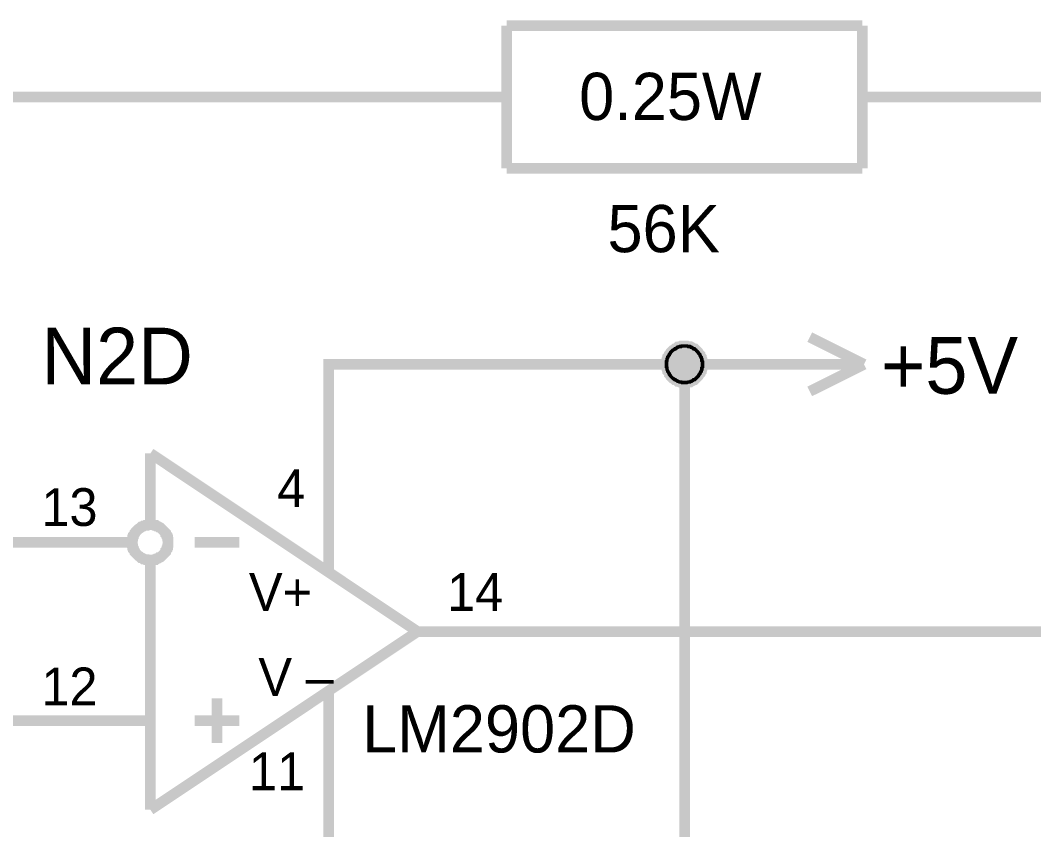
# Model space of a CAD drawing. Header units: millimetres. Extents: x 0 to 420, y 0 to 297.
# Drawn here: x 186.37 to 214.81, y 136.93 to 159.64 of the extents above; entities that cross this region are included whole.
import ezdxf

# ---------------------------------------------------------------- set-up
doc = ezdxf.new("R2010")
doc.units = ezdxf.units.MM
doc.layers.add('Sheet', color=255, linetype='Continuous')

msp = doc.modelspace()

# ---------------------------------------------------------------- linework, layer by layer
at = {"layer": 'Sheet'}
for points, const_width in [([(200.02, 159.495), (200.02, 155.488)], 0.3), ([(200.02, 159.495), (210, 159.495)], 0.3), ([(210, 159.495), (210, 155.488)], 0.3), ([(187.524, 144.99), (185.024, 144.99), (185.024, 157.491), (197.52, 157.491)], 0.3), ([(200.02, 157.491), (197.52, 157.491)], 0.3), ([(200.02, 142.489), (217.498, 142.489), (217.498, 157.491), (212.499, 157.491)], 0.3), ([(210, 157.491), (212.499, 157.491)], 0.3), ([(200.02, 155.488), (210, 155.488)], 0.3), ([(210.05, 149.99), (208.527, 150.752)], 0.3), ([(204.505, 149.99), (204.505, 150.023), (204.505, 150.04), (204.505, 150.073), (204.522, 150.09), (204.522, 150.123), (204.522, 150.139), (204.538, 150.172), (204.538, 150.189), (204.555, 150.206), (204.571, 150.239), (204.588, 150.255), (204.588, 150.272), (204.604, 150.288), (204.621, 150.321), (204.637, 150.338), (204.654, 150.355), (204.671, 150.371), (204.687, 150.388), (204.72, 150.404), (204.737, 150.421), (204.753, 150.421), (204.77, 150.437), (204.803, 150.454), (204.82, 150.471), (204.836, 150.471), (204.869, 150.487), (204.886, 150.487), (204.919, 150.487), (204.935, 150.504), (204.968, 150.504), (204.985, 150.504), (205.018, 150.504)], 0.3), ([(204.505, 149.99), (204.505, 150.023), (204.505, 150.04), (204.505, 150.073), (204.522, 150.09), (204.522, 150.123), (204.522, 150.139), (204.538, 150.172), (204.538, 150.189), (204.555, 150.206), (204.571, 150.239), (204.588, 150.255), (204.588, 150.272), (204.604, 150.288), (204.621, 150.321), (204.637, 150.338), (204.654, 150.355), (204.671, 150.371), (204.687, 150.388), (204.72, 150.404), (204.737, 150.421), (204.753, 150.421), (204.77, 150.437), (204.803, 150.454), (204.82, 150.471), (204.836, 150.471), (204.869, 150.487), (204.886, 150.487), (204.919, 150.487), (204.935, 150.504), (204.968, 150.504), (204.985, 150.504), (205.018, 150.504)], 0.3), ([(204.505, 149.99), (204.505, 150.023), (204.505, 150.04), (204.505, 150.073), (204.522, 150.09), (204.522, 150.123), (204.522, 150.139), (204.538, 150.172), (204.538, 150.189), (204.555, 150.206), (204.571, 150.239), (204.588, 150.255), (204.588, 150.272), (204.604, 150.288), (204.621, 150.321), (204.637, 150.338), (204.654, 150.355), (204.671, 150.371), (204.687, 150.388), (204.72, 150.404), (204.737, 150.421), (204.753, 150.421), (204.77, 150.437), (204.803, 150.454), (204.82, 150.471), (204.836, 150.471), (204.869, 150.487), (204.886, 150.487), (204.919, 150.487), (204.935, 150.504), (204.968, 150.504), (204.985, 150.504), (205.018, 150.504)], 0.3), ([(204.505, 149.99), (204.505, 150.023), (204.505, 150.04), (204.505, 150.073), (204.522, 150.09), (204.522, 150.123), (204.522, 150.139), (204.538, 150.172), (204.538, 150.189), (204.555, 150.206), (204.571, 150.239), (204.588, 150.255), (204.588, 150.272), (204.604, 150.288), (204.621, 150.321), (204.637, 150.338), (204.654, 150.355), (204.671, 150.371), (204.687, 150.388), (204.72, 150.404), (204.737, 150.421), (204.753, 150.421), (204.77, 150.437), (204.803, 150.454), (204.82, 150.471), (204.836, 150.471), (204.869, 150.487), (204.886, 150.487), (204.919, 150.487), (204.935, 150.504), (204.968, 150.504), (204.985, 150.504), (205.018, 150.504)], 0.3), ([(204.505, 149.99), (204.505, 150.023), (204.505, 150.04), (204.505, 150.073), (204.522, 150.09), (204.522, 150.123), (204.522, 150.139), (204.538, 150.172), (204.538, 150.189), (204.555, 150.206), (204.571, 150.239), (204.588, 150.255), (204.588, 150.272), (204.604, 150.288), (204.621, 150.321), (204.637, 150.338), (204.654, 150.355), (204.671, 150.371), (204.687, 150.388), (204.72, 150.404), (204.737, 150.421), (204.753, 150.421), (204.77, 150.437), (204.803, 150.454), (204.82, 150.471), (204.836, 150.471), (204.869, 150.487), (204.886, 150.487), (204.919, 150.487), (204.935, 150.504), (204.968, 150.504), (204.985, 150.504), (205.018, 150.504)], 0.0991), ([(204.505, 149.99), (204.505, 150.023), (204.505, 150.04), (204.505, 150.073), (204.522, 150.09), (204.522, 150.123), (204.522, 150.139), (204.538, 150.172), (204.538, 150.189), (204.555, 150.206), (204.571, 150.239), (204.588, 150.255), (204.588, 150.272), (204.604, 150.288), (204.621, 150.321), (204.637, 150.338), (204.654, 150.355), (204.671, 150.371), (204.687, 150.388), (204.72, 150.404), (204.737, 150.421), (204.753, 150.421), (204.77, 150.437), (204.803, 150.454), (204.82, 150.471), (204.836, 150.471), (204.869, 150.487), (204.886, 150.487), (204.919, 150.487), (204.935, 150.504), (204.968, 150.504), (204.985, 150.504), (205.018, 150.504)], 0.0991), ([(204.505, 149.99), (204.505, 150.023), (204.505, 150.04), (204.505, 150.073), (204.522, 150.09), (204.522, 150.123), (204.522, 150.139), (204.538, 150.172), (204.538, 150.189), (204.555, 150.206), (204.571, 150.239), (204.588, 150.255), (204.588, 150.272), (204.604, 150.288), (204.621, 150.321), (204.637, 150.338), (204.654, 150.355), (204.671, 150.371), (204.687, 150.388), (204.72, 150.404), (204.737, 150.421), (204.753, 150.421), (204.77, 150.437), (204.803, 150.454), (204.82, 150.471), (204.836, 150.471), (204.869, 150.487), (204.886, 150.487), (204.919, 150.487), (204.935, 150.504), (204.968, 150.504), (204.985, 150.504), (205.018, 150.504)], 0.0991), ([(204.505, 149.99), (204.505, 150.023), (204.505, 150.04), (204.505, 150.073), (204.522, 150.09), (204.522, 150.123), (204.522, 150.139), (204.538, 150.172), (204.538, 150.189), (204.555, 150.206), (204.571, 150.239), (204.588, 150.255), (204.588, 150.272), (204.604, 150.288), (204.621, 150.321), (204.637, 150.338), (204.654, 150.355), (204.671, 150.371), (204.687, 150.388), (204.72, 150.404), (204.737, 150.421), (204.753, 150.421), (204.77, 150.437), (204.803, 150.454), (204.82, 150.471), (204.836, 150.471), (204.869, 150.487), (204.886, 150.487), (204.919, 150.487), (204.935, 150.504), (204.968, 150.504), (204.985, 150.504), (205.018, 150.504)], 0.0991), ([(205.018, 150.504), (205.018, 150.504)], 0.3), ([(205.018, 150.504), (205.035, 150.504), (205.068, 150.504), (205.084, 150.504), (205.117, 150.487), (205.134, 150.487), (205.167, 150.487), (205.184, 150.471), (205.2, 150.471), (205.233, 150.454), (205.25, 150.437), (205.266, 150.421), (205.299, 150.421), (205.316, 150.404), (205.333, 150.388), (205.349, 150.371), (205.366, 150.355), (205.382, 150.338), (205.399, 150.321), (205.415, 150.288), (205.432, 150.272), (205.448, 150.255), (205.448, 150.239), (205.465, 150.206), (205.482, 150.189), (205.482, 150.172), (205.498, 150.139), (205.498, 150.123), (205.498, 150.09), (205.515, 150.073), (205.515, 150.04), (205.515, 150.023), (205.515, 149.99)], 0.3), ([(205.018, 150.504), (205.018, 150.504)], 0.3), ([(205.018, 150.504), (205.035, 150.504), (205.068, 150.504), (205.084, 150.504), (205.117, 150.487), (205.134, 150.487), (205.167, 150.487), (205.184, 150.471), (205.2, 150.471), (205.233, 150.454), (205.25, 150.437), (205.266, 150.421), (205.299, 150.421), (205.316, 150.404), (205.333, 150.388), (205.349, 150.371), (205.366, 150.355), (205.382, 150.338), (205.399, 150.321), (205.415, 150.288), (205.432, 150.272), (205.448, 150.255), (205.448, 150.239), (205.465, 150.206), (205.482, 150.189), (205.482, 150.172), (205.498, 150.139), (205.498, 150.123), (205.498, 150.09), (205.515, 150.073), (205.515, 150.04), (205.515, 150.023), (205.515, 149.99)], 0.3), ([(205.018, 150.504), (205.018, 150.504)], 0.3), ([(205.018, 150.504), (205.035, 150.504), (205.068, 150.504), (205.084, 150.504), (205.117, 150.487), (205.134, 150.487), (205.167, 150.487), (205.184, 150.471), (205.2, 150.471), (205.233, 150.454), (205.25, 150.437), (205.266, 150.421), (205.299, 150.421), (205.316, 150.404), (205.333, 150.388), (205.349, 150.371), (205.366, 150.355), (205.382, 150.338), (205.399, 150.321), (205.415, 150.288), (205.432, 150.272), (205.448, 150.255), (205.448, 150.239), (205.465, 150.206), (205.482, 150.189), (205.482, 150.172), (205.498, 150.139), (205.498, 150.123), (205.498, 150.09), (205.515, 150.073), (205.515, 150.04), (205.515, 150.023), (205.515, 149.99)], 0.3), ([(205.018, 150.504), (205.018, 150.504)], 0.3), ([(205.018, 150.504), (205.035, 150.504), (205.068, 150.504), (205.084, 150.504), (205.117, 150.487), (205.134, 150.487), (205.167, 150.487), (205.184, 150.471), (205.2, 150.471), (205.233, 150.454), (205.25, 150.437), (205.266, 150.421), (205.299, 150.421), (205.316, 150.404), (205.333, 150.388), (205.349, 150.371), (205.366, 150.355), (205.382, 150.338), (205.399, 150.321), (205.415, 150.288), (205.432, 150.272), (205.448, 150.255), (205.448, 150.239), (205.465, 150.206), (205.482, 150.189), (205.482, 150.172), (205.498, 150.139), (205.498, 150.123), (205.498, 150.09), (205.515, 150.073), (205.515, 150.04), (205.515, 150.023), (205.515, 149.99)], 0.3), ([(205.018, 150.504), (205.018, 150.504)], 0.0991), ([(205.018, 150.504), (205.035, 150.504), (205.068, 150.504), (205.084, 150.504), (205.117, 150.487), (205.134, 150.487), (205.167, 150.487), (205.184, 150.471), (205.2, 150.471), (205.233, 150.454), (205.25, 150.437), (205.266, 150.421), (205.299, 150.421), (205.316, 150.404), (205.333, 150.388), (205.349, 150.371), (205.366, 150.355), (205.382, 150.338), (205.399, 150.321), (205.415, 150.288), (205.432, 150.272), (205.448, 150.255), (205.448, 150.239), (205.465, 150.206), (205.482, 150.189), (205.482, 150.172), (205.498, 150.139), (205.498, 150.123), (205.498, 150.09), (205.515, 150.073), (205.515, 150.04), (205.515, 150.023), (205.515, 149.99)], 0.0991), ([(205.018, 150.504), (205.018, 150.504)], 0.0991), ([(205.018, 150.504), (205.035, 150.504), (205.068, 150.504), (205.084, 150.504), (205.117, 150.487), (205.134, 150.487), (205.167, 150.487), (205.184, 150.471), (205.2, 150.471), (205.233, 150.454), (205.25, 150.437), (205.266, 150.421), (205.299, 150.421), (205.316, 150.404), (205.333, 150.388), (205.349, 150.371), (205.366, 150.355), (205.382, 150.338), (205.399, 150.321), (205.415, 150.288), (205.432, 150.272), (205.448, 150.255), (205.448, 150.239), (205.465, 150.206), (205.482, 150.189), (205.482, 150.172), (205.498, 150.139), (205.498, 150.123), (205.498, 150.09), (205.515, 150.073), (205.515, 150.04), (205.515, 150.023), (205.515, 149.99)], 0.0991), ([(205.018, 150.504), (205.018, 150.504)], 0.0991), ([(205.018, 150.504), (205.035, 150.504), (205.068, 150.504), (205.084, 150.504), (205.117, 150.487), (205.134, 150.487), (205.167, 150.487), (205.184, 150.471), (205.2, 150.471), (205.233, 150.454), (205.25, 150.437), (205.266, 150.421), (205.299, 150.421), (205.316, 150.404), (205.333, 150.388), (205.349, 150.371), (205.366, 150.355), (205.382, 150.338), (205.399, 150.321), (205.415, 150.288), (205.432, 150.272), (205.448, 150.255), (205.448, 150.239), (205.465, 150.206), (205.482, 150.189), (205.482, 150.172), (205.498, 150.139), (205.498, 150.123), (205.498, 150.09), (205.515, 150.073), (205.515, 150.04), (205.515, 150.023), (205.515, 149.99)], 0.0991), ([(205.018, 150.504), (205.018, 150.504)], 0.0991), ([(205.018, 150.504), (205.035, 150.504), (205.068, 150.504), (205.084, 150.504), (205.117, 150.487), (205.134, 150.487), (205.167, 150.487), (205.184, 150.471), (205.2, 150.471), (205.233, 150.454), (205.25, 150.437), (205.266, 150.421), (205.299, 150.421), (205.316, 150.404), (205.333, 150.388), (205.349, 150.371), (205.366, 150.355), (205.382, 150.338), (205.399, 150.321), (205.415, 150.288), (205.432, 150.272), (205.448, 150.255), (205.448, 150.239), (205.465, 150.206), (205.482, 150.189), (205.482, 150.172), (205.498, 150.139), (205.498, 150.123), (205.498, 150.09), (205.515, 150.073), (205.515, 150.04), (205.515, 150.023), (205.515, 149.99)], 0.0991), ([(195.021, 147.49), (195.021, 149.99), (205.018, 149.99), (205.018, 133.746)], 0.3), ([(205.018, 149.477), (204.985, 149.477), (204.968, 149.477), (204.935, 149.477), (204.919, 149.494), (204.886, 149.494), (204.869, 149.494), (204.836, 149.51), (204.82, 149.51), (204.803, 149.527), (204.77, 149.543), (204.753, 149.56), (204.737, 149.56), (204.72, 149.576), (204.687, 149.593), (204.671, 149.609), (204.654, 149.626), (204.637, 149.643), (204.621, 149.659), (204.604, 149.692), (204.588, 149.709), (204.588, 149.725), (204.571, 149.742), (204.555, 149.775), (204.538, 149.792), (204.538, 149.808), (204.522, 149.841), (204.522, 149.858), (204.522, 149.891), (204.505, 149.908), (204.505, 149.941), (204.505, 149.957), (204.505, 149.99)], 0.3), ([(204.505, 149.99), (204.505, 149.99)], 0.3), ([(205.018, 149.477), (204.985, 149.477), (204.968, 149.477), (204.935, 149.477), (204.919, 149.494), (204.886, 149.494), (204.869, 149.494), (204.836, 149.51), (204.82, 149.51), (204.803, 149.527), (204.77, 149.543), (204.753, 149.56), (204.737, 149.56), (204.72, 149.576), (204.687, 149.593), (204.671, 149.609), (204.654, 149.626), (204.637, 149.643), (204.621, 149.659), (204.604, 149.692), (204.588, 149.709), (204.588, 149.725), (204.571, 149.742), (204.555, 149.775), (204.538, 149.792), (204.538, 149.808), (204.522, 149.841), (204.522, 149.858), (204.522, 149.891), (204.505, 149.908), (204.505, 149.941), (204.505, 149.957), (204.505, 149.99)], 0.3), ([(204.505, 149.99), (204.505, 149.99)], 0.3), ([(205.018, 149.477), (204.985, 149.477), (204.968, 149.477), (204.935, 149.477), (204.919, 149.494), (204.886, 149.494), (204.869, 149.494), (204.836, 149.51), (204.82, 149.51), (204.803, 149.527), (204.77, 149.543), (204.753, 149.56), (204.737, 149.56), (204.72, 149.576), (204.687, 149.593), (204.671, 149.609), (204.654, 149.626), (204.637, 149.643), (204.621, 149.659), (204.604, 149.692), (204.588, 149.709), (204.588, 149.725), (204.571, 149.742), (204.555, 149.775), (204.538, 149.792), (204.538, 149.808), (204.522, 149.841), (204.522, 149.858), (204.522, 149.891), (204.505, 149.908), (204.505, 149.941), (204.505, 149.957), (204.505, 149.99)], 0.3), ([(204.505, 149.99), (204.505, 149.99)], 0.3), ([(205.018, 149.477), (204.985, 149.477), (204.968, 149.477), (204.935, 149.477), (204.919, 149.494), (204.886, 149.494), (204.869, 149.494), (204.836, 149.51), (204.82, 149.51), (204.803, 149.527), (204.77, 149.543), (204.753, 149.56), (204.737, 149.56), (204.72, 149.576), (204.687, 149.593), (204.671, 149.609), (204.654, 149.626), (204.637, 149.643), (204.621, 149.659), (204.604, 149.692), (204.588, 149.709), (204.588, 149.725), (204.571, 149.742), (204.555, 149.775), (204.538, 149.792), (204.538, 149.808), (204.522, 149.841), (204.522, 149.858), (204.522, 149.891), (204.505, 149.908), (204.505, 149.941), (204.505, 149.957), (204.505, 149.99)], 0.3), ([(204.505, 149.99), (204.505, 149.99)], 0.3), ([(205.018, 149.477), (204.985, 149.477), (204.968, 149.477), (204.935, 149.477), (204.919, 149.494), (204.886, 149.494), (204.869, 149.494), (204.836, 149.51), (204.82, 149.51), (204.803, 149.527), (204.77, 149.543), (204.753, 149.56), (204.737, 149.56), (204.72, 149.576), (204.687, 149.593), (204.671, 149.609), (204.654, 149.626), (204.637, 149.643), (204.621, 149.659), (204.604, 149.692), (204.588, 149.709), (204.588, 149.725), (204.571, 149.742), (204.555, 149.775), (204.538, 149.792), (204.538, 149.808), (204.522, 149.841), (204.522, 149.858), (204.522, 149.891), (204.505, 149.908), (204.505, 149.941), (204.505, 149.957), (204.505, 149.99)], 0.0991), ([(204.505, 149.99), (204.505, 149.99)], 0.0991), ([(205.018, 149.477), (204.985, 149.477), (204.968, 149.477), (204.935, 149.477), (204.919, 149.494), (204.886, 149.494), (204.869, 149.494), (204.836, 149.51), (204.82, 149.51), (204.803, 149.527), (204.77, 149.543), (204.753, 149.56), (204.737, 149.56), (204.72, 149.576), (204.687, 149.593), (204.671, 149.609), (204.654, 149.626), (204.637, 149.643), (204.621, 149.659), (204.604, 149.692), (204.588, 149.709), (204.588, 149.725), (204.571, 149.742), (204.555, 149.775), (204.538, 149.792), (204.538, 149.808), (204.522, 149.841), (204.522, 149.858), (204.522, 149.891), (204.505, 149.908), (204.505, 149.941), (204.505, 149.957), (204.505, 149.99)], 0.0991), ([(204.505, 149.99), (204.505, 149.99)], 0.0991), ([(205.018, 149.477), (204.985, 149.477), (204.968, 149.477), (204.935, 149.477), (204.919, 149.494), (204.886, 149.494), (204.869, 149.494), (204.836, 149.51), (204.82, 149.51), (204.803, 149.527), (204.77, 149.543), (204.753, 149.56), (204.737, 149.56), (204.72, 149.576), (204.687, 149.593), (204.671, 149.609), (204.654, 149.626), (204.637, 149.643), (204.621, 149.659), (204.604, 149.692), (204.588, 149.709), (204.588, 149.725), (204.571, 149.742), (204.555, 149.775), (204.538, 149.792), (204.538, 149.808), (204.522, 149.841), (204.522, 149.858), (204.522, 149.891), (204.505, 149.908), (204.505, 149.941), (204.505, 149.957), (204.505, 149.99)], 0.0991), ([(204.505, 149.99), (204.505, 149.99)], 0.0991), ([(205.018, 149.477), (204.985, 149.477), (204.968, 149.477), (204.935, 149.477), (204.919, 149.494), (204.886, 149.494), (204.869, 149.494), (204.836, 149.51), (204.82, 149.51), (204.803, 149.527), (204.77, 149.543), (204.753, 149.56), (204.737, 149.56), (204.72, 149.576), (204.687, 149.593), (204.671, 149.609), (204.654, 149.626), (204.637, 149.643), (204.621, 149.659), (204.604, 149.692), (204.588, 149.709), (204.588, 149.725), (204.571, 149.742), (204.555, 149.775), (204.538, 149.792), (204.538, 149.808), (204.522, 149.841), (204.522, 149.858), (204.522, 149.891), (204.505, 149.908), (204.505, 149.941), (204.505, 149.957), (204.505, 149.99)], 0.0991), ([(204.505, 149.99), (204.505, 149.99)], 0.0991), ([(205.515, 149.99), (205.515, 149.957), (205.515, 149.941), (205.515, 149.908), (205.498, 149.891), (205.498, 149.858), (205.498, 149.841), (205.482, 149.808), (205.482, 149.792), (205.465, 149.775), (205.448, 149.742), (205.448, 149.725), (205.432, 149.709), (205.415, 149.692), (205.399, 149.659), (205.382, 149.643), (205.366, 149.626), (205.349, 149.609), (205.333, 149.593), (205.316, 149.576), (205.299, 149.56), (205.266, 149.56), (205.25, 149.543), (205.233, 149.527), (205.2, 149.51), (205.184, 149.51), (205.167, 149.494), (205.134, 149.494), (205.117, 149.494), (205.084, 149.477), (205.068, 149.477), (205.035, 149.477), (205.018, 149.477)], 0.3), ([(205.018, 149.99), (207.501, 149.99)], 0.3), ([(205.515, 149.99), (205.515, 149.957), (205.515, 149.941), (205.515, 149.908), (205.498, 149.891), (205.498, 149.858), (205.498, 149.841), (205.482, 149.808), (205.482, 149.792), (205.465, 149.775), (205.448, 149.742), (205.448, 149.725), (205.432, 149.709), (205.415, 149.692), (205.399, 149.659), (205.382, 149.643), (205.366, 149.626), (205.349, 149.609), (205.333, 149.593), (205.316, 149.576), (205.299, 149.56), (205.266, 149.56), (205.25, 149.543), (205.233, 149.527), (205.2, 149.51), (205.184, 149.51), (205.167, 149.494), (205.134, 149.494), (205.117, 149.494), (205.084, 149.477), (205.068, 149.477), (205.035, 149.477), (205.018, 149.477)], 0.3), ([(205.515, 149.99), (205.515, 149.957), (205.515, 149.941), (205.515, 149.908), (205.498, 149.891), (205.498, 149.858), (205.498, 149.841), (205.482, 149.808), (205.482, 149.792), (205.465, 149.775), (205.448, 149.742), (205.448, 149.725), (205.432, 149.709), (205.415, 149.692), (205.399, 149.659), (205.382, 149.643), (205.366, 149.626), (205.349, 149.609), (205.333, 149.593), (205.316, 149.576), (205.299, 149.56), (205.266, 149.56), (205.25, 149.543), (205.233, 149.527), (205.2, 149.51), (205.184, 149.51), (205.167, 149.494), (205.134, 149.494), (205.117, 149.494), (205.084, 149.477), (205.068, 149.477), (205.035, 149.477), (205.018, 149.477)], 0.3), ([(205.515, 149.99), (205.515, 149.957), (205.515, 149.941), (205.515, 149.908), (205.498, 149.891), (205.498, 149.858), (205.498, 149.841), (205.482, 149.808), (205.482, 149.792), (205.465, 149.775), (205.448, 149.742), (205.448, 149.725), (205.432, 149.709), (205.415, 149.692), (205.399, 149.659), (205.382, 149.643), (205.366, 149.626), (205.349, 149.609), (205.333, 149.593), (205.316, 149.576), (205.299, 149.56), (205.266, 149.56), (205.25, 149.543), (205.233, 149.527), (205.2, 149.51), (205.184, 149.51), (205.167, 149.494), (205.134, 149.494), (205.117, 149.494), (205.084, 149.477), (205.068, 149.477), (205.035, 149.477), (205.018, 149.477)], 0.3), ([(205.515, 149.99), (205.515, 149.957), (205.515, 149.941), (205.515, 149.908), (205.498, 149.891), (205.498, 149.858), (205.498, 149.841), (205.482, 149.808), (205.482, 149.792), (205.465, 149.775), (205.448, 149.742), (205.448, 149.725), (205.432, 149.709), (205.415, 149.692), (205.399, 149.659), (205.382, 149.643), (205.366, 149.626), (205.349, 149.609), (205.333, 149.593), (205.316, 149.576), (205.299, 149.56), (205.266, 149.56), (205.25, 149.543), (205.233, 149.527), (205.2, 149.51), (205.184, 149.51), (205.167, 149.494), (205.134, 149.494), (205.117, 149.494), (205.084, 149.477), (205.068, 149.477), (205.035, 149.477), (205.018, 149.477)], 0.0991), ([(205.515, 149.99), (205.515, 149.957), (205.515, 149.941), (205.515, 149.908), (205.498, 149.891), (205.498, 149.858), (205.498, 149.841), (205.482, 149.808), (205.482, 149.792), (205.465, 149.775), (205.448, 149.742), (205.448, 149.725), (205.432, 149.709), (205.415, 149.692), (205.399, 149.659), (205.382, 149.643), (205.366, 149.626), (205.349, 149.609), (205.333, 149.593), (205.316, 149.576), (205.299, 149.56), (205.266, 149.56), (205.25, 149.543), (205.233, 149.527), (205.2, 149.51), (205.184, 149.51), (205.167, 149.494), (205.134, 149.494), (205.117, 149.494), (205.084, 149.477), (205.068, 149.477), (205.035, 149.477), (205.018, 149.477)], 0.0991), ([(205.515, 149.99), (205.515, 149.957), (205.515, 149.941), (205.515, 149.908), (205.498, 149.891), (205.498, 149.858), (205.498, 149.841), (205.482, 149.808), (205.482, 149.792), (205.465, 149.775), (205.448, 149.742), (205.448, 149.725), (205.432, 149.709), (205.415, 149.692), (205.399, 149.659), (205.382, 149.643), (205.366, 149.626), (205.349, 149.609), (205.333, 149.593), (205.316, 149.576), (205.299, 149.56), (205.266, 149.56), (205.25, 149.543), (205.233, 149.527), (205.2, 149.51), (205.184, 149.51), (205.167, 149.494), (205.134, 149.494), (205.117, 149.494), (205.084, 149.477), (205.068, 149.477), (205.035, 149.477), (205.018, 149.477)], 0.0991), ([(205.515, 149.99), (205.515, 149.957), (205.515, 149.941), (205.515, 149.908), (205.498, 149.891), (205.498, 149.858), (205.498, 149.841), (205.482, 149.808), (205.482, 149.792), (205.465, 149.775), (205.448, 149.742), (205.448, 149.725), (205.432, 149.709), (205.415, 149.692), (205.399, 149.659), (205.382, 149.643), (205.366, 149.626), (205.349, 149.609), (205.333, 149.593), (205.316, 149.576), (205.299, 149.56), (205.266, 149.56), (205.25, 149.543), (205.233, 149.527), (205.2, 149.51), (205.184, 149.51), (205.167, 149.494), (205.134, 149.494), (205.117, 149.494), (205.084, 149.477), (205.068, 149.477), (205.035, 149.477), (205.018, 149.477)], 0.0991), ([(205.515, 149.99), (205.515, 149.99), (205.515, 149.99), (205.515, 149.99), (205.515, 149.99), (205.515, 149.99), (205.515, 149.99), (205.515, 149.99), (205.515, 149.99), (205.515, 149.99), (205.515, 149.99), (205.515, 149.99), (205.515, 149.99), (205.515, 149.99), (205.515, 149.99), (205.515, 149.99), (205.515, 149.99), (205.515, 149.99), (205.515, 149.99), (205.515, 149.99), (205.515, 149.99), (205.515, 149.99), (205.515, 149.99), (205.515, 149.99), (205.515, 149.99), (205.515, 149.99), (205.515, 149.99), (205.515, 149.99), (205.515, 149.99), (205.515, 149.99), (205.515, 149.99), (205.515, 149.99), (205.515, 149.99)], 0.3), ([(205.515, 149.99), (205.515, 149.99)], 0.3), ([(205.515, 149.99), (205.515, 149.99), (205.515, 149.99), (205.515, 149.99), (205.515, 149.99), (205.515, 149.99), (205.515, 149.99), (205.515, 149.99), (205.515, 149.99), (205.515, 149.99), (205.515, 149.99), (205.515, 149.99), (205.515, 149.99), (205.515, 149.99), (205.515, 149.99), (205.515, 149.99), (205.515, 149.99), (205.515, 149.99), (205.515, 149.99), (205.515, 149.99), (205.515, 149.99), (205.515, 149.99), (205.515, 149.99), (205.515, 149.99), (205.515, 149.99), (205.515, 149.99), (205.515, 149.99), (205.515, 149.99), (205.515, 149.99), (205.515, 149.99), (205.515, 149.99), (205.515, 149.99), (205.515, 149.99)], 0.3), ([(205.515, 149.99), (205.515, 149.99)], 0.3), ([(205.515, 149.99), (205.515, 149.99), (205.515, 149.99), (205.515, 149.99), (205.515, 149.99), (205.515, 149.99), (205.515, 149.99), (205.515, 149.99), (205.515, 149.99), (205.515, 149.99), (205.515, 149.99), (205.515, 149.99), (205.515, 149.99), (205.515, 149.99), (205.515, 149.99), (205.515, 149.99), (205.515, 149.99), (205.515, 149.99), (205.515, 149.99), (205.515, 149.99), (205.515, 149.99), (205.515, 149.99), (205.515, 149.99), (205.515, 149.99), (205.515, 149.99), (205.515, 149.99), (205.515, 149.99), (205.515, 149.99), (205.515, 149.99), (205.515, 149.99), (205.515, 149.99), (205.515, 149.99), (205.515, 149.99)], 0.3), ([(205.515, 149.99), (205.515, 149.99)], 0.3), ([(205.515, 149.99), (205.515, 149.99), (205.515, 149.99), (205.515, 149.99), (205.515, 149.99), (205.515, 149.99), (205.515, 149.99), (205.515, 149.99), (205.515, 149.99), (205.515, 149.99), (205.515, 149.99), (205.515, 149.99), (205.515, 149.99), (205.515, 149.99), (205.515, 149.99), (205.515, 149.99), (205.515, 149.99), (205.515, 149.99), (205.515, 149.99), (205.515, 149.99), (205.515, 149.99), (205.515, 149.99), (205.515, 149.99), (205.515, 149.99), (205.515, 149.99), (205.515, 149.99), (205.515, 149.99), (205.515, 149.99), (205.515, 149.99), (205.515, 149.99), (205.515, 149.99), (205.515, 149.99), (205.515, 149.99)], 0.3), ([(205.515, 149.99), (205.515, 149.99)], 0.3), ([(205.515, 149.99), (205.515, 149.99), (205.515, 149.99), (205.515, 149.99), (205.515, 149.99), (205.515, 149.99), (205.515, 149.99), (205.515, 149.99), (205.515, 149.99), (205.515, 149.99), (205.515, 149.99), (205.515, 149.99), (205.515, 149.99), (205.515, 149.99), (205.515, 149.99), (205.515, 149.99), (205.515, 149.99), (205.515, 149.99), (205.515, 149.99), (205.515, 149.99), (205.515, 149.99), (205.515, 149.99), (205.515, 149.99), (205.515, 149.99), (205.515, 149.99), (205.515, 149.99), (205.515, 149.99), (205.515, 149.99), (205.515, 149.99), (205.515, 149.99), (205.515, 149.99), (205.515, 149.99), (205.515, 149.99)], 0.0991), ([(205.515, 149.99), (205.515, 149.99)], 0.0991), ([(205.515, 149.99), (205.515, 149.99), (205.515, 149.99), (205.515, 149.99), (205.515, 149.99), (205.515, 149.99), (205.515, 149.99), (205.515, 149.99), (205.515, 149.99), (205.515, 149.99), (205.515, 149.99), (205.515, 149.99), (205.515, 149.99), (205.515, 149.99), (205.515, 149.99), (205.515, 149.99), (205.515, 149.99), (205.515, 149.99), (205.515, 149.99), (205.515, 149.99), (205.515, 149.99), (205.515, 149.99), (205.515, 149.99), (205.515, 149.99), (205.515, 149.99), (205.515, 149.99), (205.515, 149.99), (205.515, 149.99), (205.515, 149.99), (205.515, 149.99), (205.515, 149.99), (205.515, 149.99), (205.515, 149.99)], 0.0991), ([(205.515, 149.99), (205.515, 149.99)], 0.0991), ([(205.515, 149.99), (205.515, 149.99), (205.515, 149.99), (205.515, 149.99), (205.515, 149.99), (205.515, 149.99), (205.515, 149.99), (205.515, 149.99), (205.515, 149.99), (205.515, 149.99), (205.515, 149.99), (205.515, 149.99), (205.515, 149.99), (205.515, 149.99), (205.515, 149.99), (205.515, 149.99), (205.515, 149.99), (205.515, 149.99), (205.515, 149.99), (205.515, 149.99), (205.515, 149.99), (205.515, 149.99), (205.515, 149.99), (205.515, 149.99), (205.515, 149.99), (205.515, 149.99), (205.515, 149.99), (205.515, 149.99), (205.515, 149.99), (205.515, 149.99), (205.515, 149.99), (205.515, 149.99), (205.515, 149.99)], 0.0991), ([(205.515, 149.99), (205.515, 149.99)], 0.0991), ([(205.515, 149.99), (205.515, 149.99), (205.515, 149.99), (205.515, 149.99), (205.515, 149.99), (205.515, 149.99), (205.515, 149.99), (205.515, 149.99), (205.515, 149.99), (205.515, 149.99), (205.515, 149.99), (205.515, 149.99), (205.515, 149.99), (205.515, 149.99), (205.515, 149.99), (205.515, 149.99), (205.515, 149.99), (205.515, 149.99), (205.515, 149.99), (205.515, 149.99), (205.515, 149.99), (205.515, 149.99), (205.515, 149.99), (205.515, 149.99), (205.515, 149.99), (205.515, 149.99), (205.515, 149.99), (205.515, 149.99), (205.515, 149.99), (205.515, 149.99), (205.515, 149.99), (205.515, 149.99), (205.515, 149.99)], 0.0991), ([(205.515, 149.99), (205.515, 149.99)], 0.0991), ([(207.501, 149.99), (210.05, 149.99)], 0.3), ([(210.05, 149.99), (208.527, 149.229)], 0.3), ([(190.023, 147.49), (190.023, 145.619)], 0.3), ([(190.023, 147.49), (197.52, 142.489)], 0.3), ([(195.021, 144.195), (195.021, 147.49)], 0.3), ([(189.51, 144.99), (189.51, 145.023), (189.51, 145.039), (189.51, 145.072), (189.526, 145.089), (189.526, 145.122), (189.526, 145.139), (189.543, 145.155), (189.543, 145.188), (189.559, 145.205), (189.576, 145.221), (189.593, 145.254), (189.593, 145.271), (189.609, 145.288), (189.626, 145.304), (189.642, 145.321), (189.659, 145.337), (189.675, 145.354), (189.692, 145.37), (189.725, 145.387), (189.741, 145.403), (189.758, 145.42), (189.775, 145.42), (189.808, 145.437), (189.824, 145.453), (189.841, 145.453), (189.874, 145.47), (189.89, 145.47), (189.924, 145.47), (189.94, 145.486), (189.973, 145.486), (189.99, 145.486), (190.023, 145.486)], 0.3), ([(190.023, 145.486), (189.99, 145.486), (189.973, 145.486), (189.94, 145.486), (189.924, 145.47), (189.89, 145.47), (189.874, 145.47), (189.841, 145.453), (189.824, 145.453), (189.808, 145.437), (189.775, 145.42), (189.758, 145.42), (189.741, 145.403), (189.725, 145.387), (189.692, 145.37), (189.675, 145.354), (189.659, 145.337), (189.642, 145.321), (189.626, 145.304), (189.609, 145.288), (189.593, 145.271), (189.593, 145.254), (189.576, 145.221), (189.559, 145.205), (189.543, 145.188), (189.543, 145.155), (189.526, 145.139), (189.526, 145.122), (189.526, 145.089), (189.51, 145.072), (189.51, 145.039), (189.51, 145.023), (189.51, 144.99)], 0.3), ([(190.023, 145.486), (190.039, 145.486), (190.073, 145.486), (190.089, 145.486), (190.122, 145.47), (190.139, 145.47), (190.172, 145.47), (190.188, 145.453), (190.205, 145.453), (190.238, 145.437), (190.255, 145.42), (190.271, 145.42), (190.304, 145.403), (190.321, 145.387), (190.337, 145.37), (190.354, 145.354), (190.37, 145.337), (190.387, 145.321), (190.404, 145.304), (190.42, 145.288), (190.437, 145.271), (190.453, 145.254), (190.453, 145.221), (190.47, 145.205), (190.486, 145.188), (190.486, 145.155), (190.503, 145.139), (190.503, 145.122), (190.503, 145.089), (190.519, 145.072), (190.519, 145.039), (190.519, 145.023), (190.519, 144.99)], 0.3), ([(190.519, 144.99), (190.519, 145.023), (190.519, 145.039), (190.519, 145.072), (190.503, 145.089), (190.503, 145.122), (190.503, 145.139), (190.486, 145.155), (190.486, 145.188), (190.47, 145.205), (190.453, 145.221), (190.453, 145.254), (190.437, 145.271), (190.42, 145.288), (190.404, 145.304), (190.387, 145.321), (190.37, 145.337), (190.354, 145.354), (190.337, 145.37), (190.321, 145.387), (190.304, 145.403), (190.271, 145.42), (190.255, 145.42), (190.238, 145.437), (190.205, 145.453), (190.188, 145.453), (190.172, 145.47), (190.139, 145.47), (190.122, 145.47), (190.089, 145.486), (190.073, 145.486), (190.039, 145.486), (190.023, 145.486)], 0.3), ([(189.51, 144.99), (187.524, 144.99)], 0.3), ([(190.023, 144.493), (189.99, 144.493), (189.973, 144.493), (189.94, 144.493), (189.924, 144.509), (189.89, 144.509), (189.874, 144.509), (189.841, 144.526), (189.824, 144.526), (189.808, 144.542), (189.775, 144.559), (189.758, 144.559), (189.741, 144.576), (189.725, 144.592), (189.692, 144.609), (189.675, 144.625), (189.659, 144.642), (189.642, 144.658), (189.626, 144.675), (189.609, 144.691), (189.593, 144.708), (189.593, 144.725), (189.576, 144.758), (189.559, 144.774), (189.543, 144.791), (189.543, 144.824), (189.526, 144.84), (189.526, 144.857), (189.526, 144.89), (189.51, 144.907), (189.51, 144.94), (189.51, 144.956), (189.51, 144.99)], 0.3), ([(189.51, 144.99), (189.51, 144.99)], 0.3), ([(189.51, 144.99), (189.51, 144.956), (189.51, 144.94), (189.51, 144.907), (189.526, 144.89), (189.526, 144.857), (189.526, 144.84), (189.543, 144.824), (189.543, 144.791), (189.559, 144.774), (189.576, 144.758), (189.593, 144.725), (189.593, 144.708), (189.609, 144.691), (189.626, 144.675), (189.642, 144.658), (189.659, 144.642), (189.675, 144.625), (189.692, 144.609), (189.725, 144.592), (189.741, 144.576), (189.758, 144.559), (189.775, 144.559), (189.808, 144.542), (189.824, 144.526), (189.841, 144.526), (189.874, 144.509), (189.89, 144.509), (189.924, 144.509), (189.94, 144.493), (189.973, 144.493), (189.99, 144.493), (190.023, 144.493)], 0.3), ([(190.519, 144.99), (190.519, 144.956), (190.519, 144.94), (190.519, 144.907), (190.503, 144.89), (190.503, 144.857), (190.503, 144.84), (190.486, 144.824), (190.486, 144.791), (190.47, 144.774), (190.453, 144.758), (190.453, 144.725), (190.437, 144.708), (190.42, 144.691), (190.404, 144.675), (190.387, 144.658), (190.37, 144.642), (190.354, 144.625), (190.337, 144.609), (190.321, 144.592), (190.304, 144.576), (190.271, 144.559), (190.255, 144.559), (190.238, 144.542), (190.205, 144.526), (190.188, 144.526), (190.172, 144.509), (190.139, 144.509), (190.122, 144.509), (190.089, 144.493), (190.073, 144.493), (190.039, 144.493), (190.023, 144.493)], 0.3), ([(190.023, 144.493), (190.039, 144.493), (190.073, 144.493), (190.089, 144.493), (190.122, 144.509), (190.139, 144.509), (190.172, 144.509), (190.188, 144.526), (190.205, 144.526), (190.238, 144.542), (190.255, 144.559), (190.271, 144.559), (190.304, 144.576), (190.321, 144.592), (190.337, 144.609), (190.354, 144.625), (190.37, 144.642), (190.387, 144.658), (190.404, 144.675), (190.42, 144.691), (190.437, 144.708), (190.453, 144.725), (190.453, 144.758), (190.47, 144.774), (190.486, 144.791), (190.486, 144.824), (190.503, 144.84), (190.503, 144.857), (190.503, 144.89), (190.519, 144.907), (190.519, 144.94), (190.519, 144.956), (190.519, 144.99)], 0.3), ([(190.519, 144.99), (190.519, 144.99), (190.519, 144.99), (190.519, 144.99), (190.519, 144.99), (190.519, 144.99), (190.519, 144.99), (190.519, 144.99), (190.519, 144.99), (190.519, 144.99), (190.519, 144.99), (190.519, 144.99), (190.519, 144.99), (190.519, 144.99), (190.519, 144.99), (190.519, 144.99), (190.519, 144.99), (190.519, 144.99), (190.519, 144.99), (190.519, 144.99), (190.519, 144.99), (190.519, 144.99), (190.519, 144.99), (190.519, 144.99), (190.519, 144.99), (190.519, 144.99), (190.519, 144.99), (190.519, 144.99), (190.519, 144.99), (190.519, 144.99), (190.519, 144.99), (190.519, 144.99), (190.519, 144.99)], 0.3), ([(190.519, 144.99), (190.519, 144.99)], 0.3), ([(191.264, 144.99), (192.522, 144.99)], 0.3), ([(190.023, 144.36), (190.023, 137.488)], 0.3), ([(197.52, 142.489), (190.023, 137.488)], 0.3), ([(197.52, 142.489), (200.02, 142.489)], 0.3), ([(195.021, 140.8), (195.021, 137.488)], 0.3), ([(191.893, 140.618), (191.893, 139.36)], 0.3), ([(182.525, 139.989), (187.524, 139.989)], 0.3), ([(190.023, 139.989), (187.524, 139.989)], 0.3), ([(191.264, 139.989), (192.522, 139.989)], 0.3), ([(195.021, 137.488), (195.021, 119.986), (205.018, 119.986), (205.018, 126.245)], 0.3)]:
    msp.add_lwpolyline(points, dxfattribs=dict(at, const_width=const_width))
at = {"layer": 'Sheet', "const_width": 0.508}
msp.add_lwpolyline([(204.746, 150, 1), (205.254, 150, 1)], format="xyb", close=True, dxfattribs=at)

# ---------------------------------------------------------------- texts
at = {"layer": 'Sheet'}
for s, height, p in [('0.25W', 1.3247, (202.055, 156.846)), ('56K', 1.3247, (202.85, 153.136)), ('N2D', 1.5897, (186.961, 149.427)), ('+5V', 1.5897, (210.53, 149.162)), ('4', 1.06, (193.581, 145.983)), ('13', 1.0598, (186.961, 145.453)), ('V+', 1.0598, (192.787, 143.069)), ('14', 1.0598, (198.348, 143.069)), ('V', 1.06, (193.052, 140.684)), ('12', 1.0598, (186.961, 140.419)), ('–', 1.06, (194.376, 140.684)), ('LM2902D', 1.3247, (195.965, 139.095)), ('11', 1.0598, (192.787, 138.035))]:
    msp.add_text(s, height=height, dxfattribs=at).set_placement(p)

doc.saveas('drawing.dxf')
